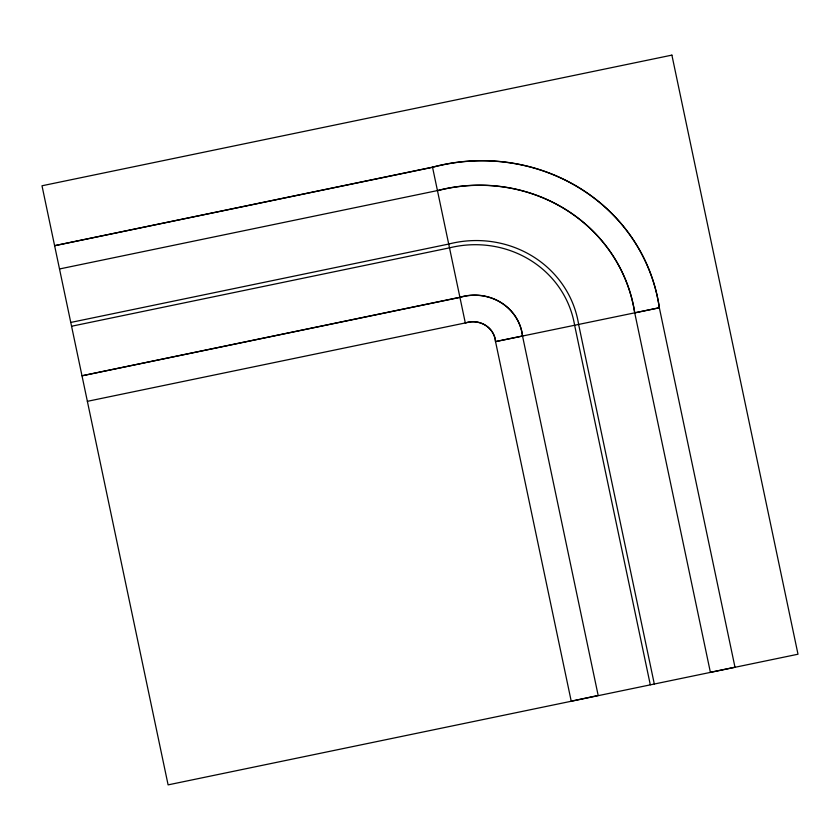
<?xml version="1.0" encoding="UTF-8"?>
<svg xmlns="http://www.w3.org/2000/svg" width="840" height="840" viewBox="0 0 840 840"><rect width="100%" height="100%" fill="white"/><g stroke="black" fill="none" stroke-linecap="round" stroke-linejoin="round"><path stroke-width="1.26" d="M437.451 190.575L437.472 190.701A159.673 151.946 -10.1 0 1 634.736 312.858L659.337 307.755A182.416 173.586 -10.1 0 0 432.548 167.297L54.611 245.69L432.526 167.171A182.416 173.586 -10.1 0 1 659.316 307.629L734.99 667.212L710.388 672.315L634.704 312.743A159.673 151.946 -10.1 0 0 437.451 190.575L59.514 268.968M70.77 322.445L448.707 244.052A105.43 100.328 -10.1 0 1 578.634 324.492L654.297 683.949M71.568 326.245L449.505 247.853A102.48 97.514 -10.1 0 1 574.634 325.322L650.297 684.779M459.911 297.276L81.995 375.795L459.931 297.402A49.046 46.673 -10.1 0 1 522.543 336.126L522.522 336.01A49.046 46.673 -10.1 0 0 459.911 297.276L459.931 297.402M659.337 307.755L495.537 341.607L571.221 701.179L598.175 695.468L522.522 336.01L495.537 341.607A23.016 21.893 -10.1 0 0 465.318 322.938L87.37 401.331M495.558 341.723A23.016 21.893 -10.1 0 0 465.339 323.064L432.548 167.297M671.895 55.125L42 185.777L168.105 784.875L798 654.224L671.895 55.125"/></g></svg>
